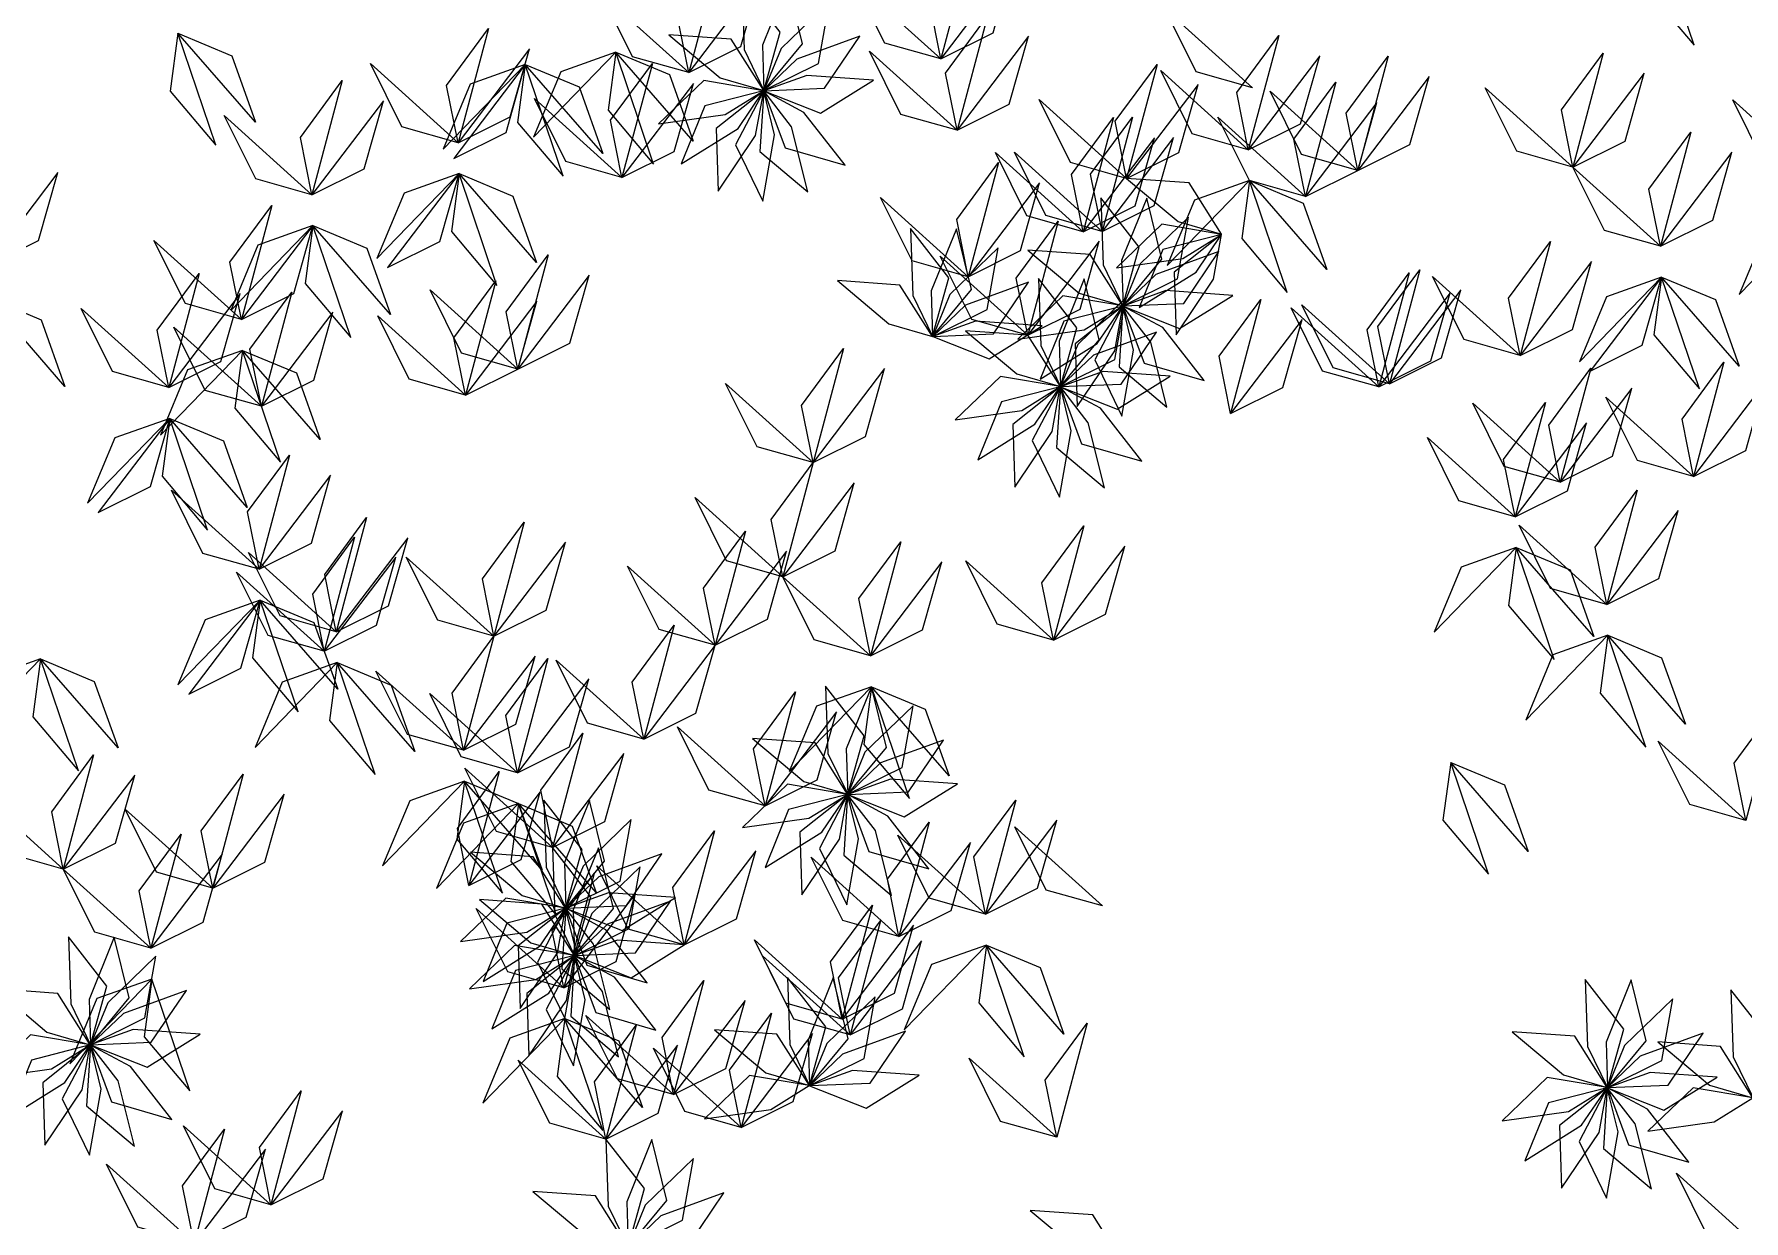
# Model space of a CAD drawing. Header units: inches. Extents: x 4350 to 28384, y -6772 to 993.
# Drawn here: x 15130.3 to 15217.2, y -694.1 to -633.8 of the extents above; entities that cross this region are included whole.
import ezdxf

# ---------------------------------------------------------------- set-up
doc = ezdxf.new("R2010")
doc.units = ezdxf.units.IN
doc.header["$MEASUREMENT"] = 0
doc.layers.add('ARREDAMENTO', color=2, linetype='Continuous', lineweight=18)

# ---------------------------------------------------------------- blocks, each defined once
blk = doc.blocks.new('jacaranda')
at = {"layer": 'ARREDAMENTO', "lineweight": 0}
for points in [[(14130.372, 19551.442), (14129.983, 19548.504), (14132.298, 19545.762), (14130.372, 19551.442)], [(14094.022, 19545.059), (14093.437, 19547.965), (14095.564, 19550.855), (14094.022, 19545.059)], [(14081.209, 19544.365), (14080.624, 19547.271), (14082.752, 19550.161), (14081.209, 19544.365)], [(14094.022, 19545.059), (14096.675, 19546.38), (14097.652, 19549.833), (14094.022, 19545.059)], [(14081.209, 19544.365), (14083.863, 19545.686), (14084.84, 19549.139), (14081.209, 19544.365)], [(14083.904, 19548.934), (14084.023, 19545.528), (14085.027, 19543.451), (14085.856, 19546.422), (14083.904, 19548.934)], [(14086.234, 19548.915), (14084.957, 19545.755), (14085.03, 19543.449), (14086.996, 19545.826), (14086.234, 19548.915)], [(14094.022, 19545.059), (14091.169, 19545.866), (14089.569, 19549.078), (14094.022, 19545.059)], [(14081.209, 19544.365), (14078.357, 19545.172), (14076.757, 19548.384), (14081.209, 19544.365)], [(14088.355, 19547.95), (14085.904, 19545.582), (14085.032, 19543.446), (14087.795, 19544.818), (14088.355, 19547.95)], [(14094.841, 19541.435), (14094.256, 19544.341), (14096.384, 19547.231), (14094.841, 19541.435)], [(14109.854, 19543.59), (14107.001, 19544.397), (14105.402, 19547.609), (14109.854, 19543.59)], [(14055.249, 19546.361), (14054.86, 19543.422), (14057.175, 19540.681), (14055.249, 19546.361)], [(14055.249, 19546.361), (14057.985, 19545.22), (14059.191, 19541.84), (14055.249, 19546.361)], [(14069.486, 19540.803), (14068.901, 19543.709), (14071.029, 19546.599), (14069.486, 19540.803)], [(14069.486, 19540.803), (14068.901, 19543.709), (14071.029, 19546.599), (14069.486, 19540.803)], [(14080.193, 19546.284), (14082.804, 19544.094), (14085.019, 19543.45), (14083.367, 19546.054), (14080.193, 19546.284)], [(14089.901, 19546.205), (14086.698, 19545.039), (14085.033, 19543.443), (14088.115, 19543.572), (14089.901, 19546.205)], [(14094.841, 19541.435), (14097.495, 19542.756), (14098.472, 19546.209), (14094.841, 19541.435)], [(14109.643, 19540.446), (14109.058, 19543.352), (14111.186, 19546.242), (14109.643, 19540.446)], [(14069.486, 19540.803), (14072.14, 19542.124), (14073.117, 19545.577), (14069.486, 19540.803)], [(14069.486, 19540.803), (14072.14, 19542.124), (14073.117, 19545.577), (14069.486, 19540.803)], [(14077.498, 19545.399), (14074.705, 19544.403), (14073.324, 19541.091), (14077.498, 19545.399)], [(14077.498, 19545.399), (14077.108, 19542.46), (14079.424, 19539.718), (14077.498, 19545.399)], [(14077.498, 19545.399), (14080.234, 19544.258), (14081.439, 19540.878), (14077.498, 19545.399)], [(14094.841, 19541.435), (14091.989, 19542.242), (14090.389, 19545.454), (14094.841, 19541.435)], [(14126.136, 19539.562), (14125.551, 19542.468), (14127.678, 19545.358), (14126.136, 19539.562)], [(14069.486, 19540.803), (14066.634, 19541.61), (14065.034, 19544.822), (14069.486, 19540.803)], [(14069.486, 19540.803), (14066.634, 19541.61), (14065.034, 19544.822), (14069.486, 19540.803)], [(14072.902, 19544.775), (14070.11, 19543.779), (14068.728, 19540.467), (14072.902, 19544.775)], [(14069.271, 19540.001), (14071.925, 19541.322), (14072.902, 19544.775), (14069.271, 19540.001)], [(14072.902, 19544.775), (14072.513, 19541.836), (14074.828, 19539.095), (14072.902, 19544.775)], [(14072.902, 19544.775), (14075.638, 19543.634), (14076.844, 19540.254), (14072.902, 19544.775)], [(14077.818, 19539.033), (14077.233, 19541.939), (14079.361, 19544.829), (14077.818, 19539.033)], [(14103.462, 19538.985), (14102.877, 19541.892), (14105.004, 19544.782), (14103.462, 19538.985)], [(14109.643, 19540.446), (14106.791, 19541.253), (14105.191, 19544.465), (14109.643, 19540.446)], [(14109.643, 19540.446), (14112.297, 19541.767), (14113.274, 19545.22), (14109.643, 19540.446)], [(14115.202, 19539.393), (14114.617, 19542.3), (14116.745, 19545.19), (14115.202, 19539.393)], [(14062.061, 19538.162), (14061.476, 19541.068), (14063.603, 19543.958), (14062.061, 19538.162)], [(14077.818, 19539.033), (14080.472, 19540.354), (14081.449, 19543.807), (14077.818, 19539.033)], [(14079.68, 19541.754), (14083.055, 19542.228), (14085.015, 19543.444), (14081.974, 19543.959), (14079.68, 19541.754)], [(14090.603, 19543.983), (14087.203, 19544.22), (14085.033, 19543.439), (14087.9, 19542.303), (14090.603, 19543.983)], [(14103.462, 19538.985), (14106.116, 19540.306), (14107.093, 19543.759), (14103.462, 19538.985)], [(14112.548, 19538.072), (14111.963, 19540.979), (14114.091, 19543.869), (14112.548, 19538.072)], [(14115.202, 19539.393), (14117.856, 19540.715), (14118.833, 19544.168), (14115.202, 19539.393)], [(14126.136, 19539.562), (14123.283, 19540.369), (14121.684, 19543.581), (14126.136, 19539.562)], [(14126.136, 19539.562), (14128.789, 19540.883), (14129.766, 19544.336), (14126.136, 19539.562)], [(14062.061, 19538.162), (14064.715, 19539.483), (14065.692, 19542.936), (14062.061, 19538.162)], [(14077.818, 19539.033), (14074.966, 19539.84), (14073.366, 19543.052), (14077.818, 19539.033)], [(14080.829, 19539.726), (14083.719, 19541.532), (14085.015, 19543.44), (14082.028, 19542.673), (14080.829, 19539.726)], [(14082.703, 19538.341), (14084.609, 19541.167), (14085.017, 19543.437), (14082.6, 19541.521), (14082.703, 19538.341)], [(14084.979, 19537.838), (14085.57, 19541.194), (14085.02, 19543.434), (14083.591, 19540.701), (14084.979, 19537.838)], [(14087.262, 19538.304), (14086.437, 19541.611), (14085.024, 19543.433), (14084.83, 19540.355), (14087.262, 19538.304)], [(14089.159, 19539.658), (14087.06, 19542.344), (14085.027, 19543.434), (14086.102, 19540.543), (14089.159, 19539.658)], [(14103.462, 19538.985), (14100.609, 19539.792), (14099.01, 19543.004), (14103.462, 19538.985)], [(14115.202, 19539.393), (14112.35, 19540.2), (14110.75, 19543.413), (14115.202, 19539.393)], [(14112.548, 19538.072), (14115.202, 19539.393), (14116.179, 19542.846), (14112.548, 19538.072)], [(14138.715, 19538.959), (14135.862, 19539.766), (14134.263, 19542.978), (14138.715, 19538.959)], [(14062.061, 19538.162), (14059.208, 19538.969), (14057.609, 19542.181), (14062.061, 19538.162)], [(14101.245, 19536.283), (14100.66, 19539.189), (14102.788, 19542.079), (14101.245, 19536.283)], [(14102.209, 19536.298), (14101.624, 19539.204), (14103.752, 19542.094), (14102.209, 19536.298)], [(14112.548, 19538.072), (14109.696, 19538.879), (14108.096, 19542.092), (14112.548, 19538.072)], [(14101.245, 19536.283), (14103.899, 19537.604), (14104.876, 19541.057), (14101.245, 19536.283)], [(14102.209, 19536.298), (14104.863, 19537.619), (14105.84, 19541.072), (14102.209, 19536.298)], [(14130.588, 19535.543), (14130.003, 19538.449), (14132.13, 19541.339), (14130.588, 19535.543)], [(14101.245, 19536.283), (14098.393, 19537.089), (14096.793, 19540.302), (14101.245, 19536.283)], [(14102.209, 19536.298), (14099.357, 19537.105), (14097.757, 19540.317), (14102.209, 19536.298)], [(14130.588, 19535.543), (14133.242, 19536.864), (14134.219, 19540.317), (14130.588, 19535.543)], [(14045.52, 19534.516), (14048.174, 19535.837), (14049.151, 19539.29), (14045.52, 19534.516)], [(14069.539, 19539.236), (14066.746, 19538.24), (14065.365, 19534.928), (14069.539, 19539.236)], [(14065.908, 19534.462), (14068.562, 19535.783), (14069.539, 19539.236), (14065.908, 19534.462)], [(14069.539, 19539.236), (14069.149, 19536.297), (14071.464, 19533.556), (14069.539, 19539.236)], [(14069.539, 19539.236), (14072.275, 19538.095), (14073.48, 19534.715), (14069.539, 19539.236)], [(14095.409, 19533.998), (14094.824, 19536.904), (14096.951, 19539.794), (14095.409, 19533.998)], [(14130.588, 19535.543), (14127.735, 19536.35), (14126.136, 19539.562), (14130.588, 19535.543)], [(14095.409, 19533.998), (14098.063, 19535.319), (14099.04, 19538.772), (14095.409, 19533.998)], [(14103.462, 19538.985), (14106.073, 19536.795), (14108.288, 19536.151), (14106.636, 19538.756), (14103.462, 19538.985)], [(14109.696, 19538.879), (14106.903, 19537.884), (14105.522, 19534.572), (14109.696, 19538.879)], [(14109.696, 19538.879), (14109.306, 19535.94), (14111.622, 19533.199), (14109.696, 19538.879)], [(14109.696, 19538.879), (14112.432, 19537.738), (14113.637, 19534.358), (14109.696, 19538.879)], [(14058.482, 19531.821), (14057.897, 19534.727), (14060.025, 19537.617), (14058.482, 19531.821)], [(14095.409, 19533.998), (14092.556, 19534.805), (14090.957, 19538.017), (14095.409, 19533.998)], [(14102.15, 19538.001), (14102.269, 19534.595), (14103.273, 19532.518), (14104.102, 19535.489), (14102.15, 19538.001)], [(14104.48, 19537.982), (14103.204, 19534.822), (14103.276, 19532.517), (14105.242, 19534.893), (14104.48, 19537.982)], [(14098.44, 19531.023), (14097.855, 19533.929), (14099.982, 19536.819), (14098.44, 19531.023)], [(14102.948, 19534.455), (14106.324, 19534.929), (14108.284, 19536.145), (14105.243, 19536.66), (14102.948, 19534.455)], [(14106.602, 19537.017), (14104.15, 19534.649), (14103.278, 19532.514), (14106.041, 19533.885), (14106.602, 19537.017)], [(14138.767, 19537.392), (14135.975, 19536.397), (14134.593, 19533.085), (14138.767, 19537.392)], [(14058.482, 19531.821), (14055.63, 19532.628), (14054.03, 19535.84), (14058.482, 19531.821)], [(14062.113, 19536.595), (14059.321, 19535.6), (14057.939, 19532.288), (14062.113, 19536.595)], [(14058.482, 19531.821), (14061.136, 19533.142), (14062.113, 19536.595), (14058.482, 19531.821)], [(14062.113, 19536.595), (14061.724, 19533.656), (14064.039, 19530.915), (14062.113, 19536.595)], [(14062.113, 19536.595), (14064.849, 19535.454), (14066.055, 19532.074), (14062.113, 19536.595)], [(14092.478, 19536.451), (14092.597, 19533.045), (14093.601, 19530.968), (14094.431, 19533.939), (14092.478, 19536.451)], [(14094.808, 19536.432), (14093.532, 19533.272), (14093.604, 19530.966), (14095.571, 19533.343), (14094.808, 19536.432)], [(14098.44, 19531.023), (14101.094, 19532.344), (14102.071, 19535.797), (14098.44, 19531.023)], [(14104.097, 19532.427), (14106.988, 19534.233), (14108.284, 19536.141), (14105.297, 19535.374), (14104.097, 19532.427)], [(14105.972, 19531.042), (14107.877, 19533.868), (14108.286, 19536.138), (14105.869, 19534.222), (14105.972, 19531.042)], [(14123.458, 19529.994), (14122.873, 19532.9), (14125.001, 19535.79), (14123.458, 19529.994)], [(14072.518, 19529.306), (14071.933, 19532.213), (14074.06, 19535.103), (14072.518, 19529.306)], [(14096.93, 19535.467), (14094.478, 19533.099), (14093.607, 19530.963), (14096.369, 19532.334), (14096.93, 19535.467)], [(14098.44, 19531.023), (14095.587, 19531.83), (14093.988, 19535.042), (14098.44, 19531.023)], [(14098.439, 19535.351), (14101.05, 19533.161), (14103.266, 19532.517), (14101.613, 19535.122), (14098.439, 19535.351)], [(14108.147, 19535.272), (14104.944, 19534.107), (14103.279, 19532.51), (14106.361, 19532.639), (14108.147, 19535.272)], [(14054.785, 19528.367), (14054.2, 19531.274), (14056.327, 19534.164), (14054.785, 19528.367)], [(14072.518, 19529.306), (14075.172, 19530.627), (14076.149, 19534.08), (14072.518, 19529.306)], [(14116.272, 19528.398), (14115.687, 19531.304), (14117.814, 19534.194), (14116.272, 19528.398)], [(14116.812, 19528.557), (14116.228, 19531.463), (14118.355, 19534.353), (14116.812, 19528.557)], [(14123.458, 19529.994), (14126.112, 19531.315), (14127.089, 19534.768), (14123.458, 19529.994)], [(14059.498, 19527.414), (14058.913, 19530.32), (14061.04, 19533.21), (14059.498, 19527.414)], [(14072.518, 19529.306), (14069.665, 19530.113), (14068.066, 19533.326), (14072.518, 19529.306)], [(14069.864, 19527.985), (14069.279, 19530.892), (14071.406, 19533.782), (14069.864, 19527.985)], [(14088.768, 19533.801), (14091.379, 19531.61), (14093.594, 19530.967), (14091.941, 19533.571), (14088.768, 19533.801)], [(14098.475, 19533.722), (14095.272, 19532.556), (14093.608, 19530.96), (14096.689, 19531.088), (14098.475, 19533.722)], [(14098.977, 19533.903), (14099.096, 19530.497), (14100.1, 19528.42), (14100.929, 19531.391), (14098.977, 19533.903)], [(14101.307, 19533.884), (14100.03, 19530.724), (14100.103, 19528.418), (14102.069, 19530.795), (14101.307, 19533.884)], [(14108.849, 19533.05), (14105.449, 19533.288), (14103.279, 19532.506), (14106.146, 19531.371), (14108.849, 19533.05)], [(14116.272, 19528.398), (14118.925, 19529.719), (14119.902, 19533.172), (14116.272, 19528.398)], [(14116.812, 19528.557), (14119.466, 19529.878), (14120.443, 19533.331), (14116.812, 19528.557)], [(14123.458, 19529.994), (14120.606, 19530.801), (14119.006, 19534.013), (14123.458, 19529.994)], [(14130.64, 19533.976), (14127.848, 19532.98), (14126.466, 19529.668), (14130.64, 19533.976)], [(14127.009, 19529.202), (14129.663, 19530.523), (14130.64, 19533.976), (14127.009, 19529.202)], [(14130.64, 19533.976), (14130.25, 19531.037), (14132.566, 19528.296), (14130.64, 19533.976)], [(14130.64, 19533.976), (14133.376, 19532.835), (14134.582, 19529.455), (14130.64, 19533.976)], [(14045.572, 19532.949), (14048.308, 19531.808), (14049.514, 19528.428), (14045.572, 19532.949)], [(14054.785, 19528.367), (14051.932, 19529.174), (14050.333, 19532.387), (14054.785, 19528.367)], [(14054.785, 19528.367), (14057.438, 19529.689), (14058.415, 19533.142), (14054.785, 19528.367)], [(14069.864, 19527.985), (14072.518, 19529.306), (14073.495, 19532.759), (14069.864, 19527.985)], [(14097.926, 19530.821), (14101.301, 19531.296), (14103.261, 19532.511), (14100.22, 19533.026), (14097.926, 19530.821)], [(14099.075, 19528.793), (14101.965, 19530.6), (14103.262, 19532.507), (14100.274, 19531.74), (14099.075, 19528.793)], [(14103.428, 19532.919), (14100.977, 19530.551), (14100.105, 19528.415), (14102.868, 19529.786), (14103.428, 19532.919)], [(14100.949, 19527.408), (14102.855, 19530.234), (14103.263, 19532.504), (14100.846, 19530.588), (14100.949, 19527.408)], [(14103.225, 19526.905), (14103.816, 19530.262), (14103.266, 19532.502), (14101.837, 19529.768), (14103.225, 19526.905)], [(14105.508, 19527.371), (14104.684, 19530.678), (14103.27, 19532.501), (14103.076, 19529.422), (14105.508, 19527.371)], [(14107.405, 19528.725), (14105.306, 19531.411), (14103.273, 19532.501), (14104.348, 19529.61), (14107.405, 19528.725)], [(14108.745, 19527.049), (14108.161, 19529.955), (14110.288, 19532.845), (14108.745, 19527.049)], [(14116.272, 19528.398), (14113.419, 19529.204), (14111.82, 19532.417), (14116.272, 19528.398)], [(14116.812, 19528.557), (14113.96, 19529.364), (14112.36, 19532.576), (14116.812, 19528.557)], [(14059.498, 19527.414), (14056.645, 19528.221), (14055.046, 19531.433), (14059.498, 19527.414)], [(14059.498, 19527.414), (14062.152, 19528.735), (14063.129, 19532.188), (14059.498, 19527.414)], [(14069.864, 19527.985), (14067.011, 19528.792), (14065.412, 19532.004), (14069.864, 19527.985)], [(14099.177, 19531.5), (14095.777, 19531.737), (14093.607, 19530.956), (14096.475, 19529.82), (14099.177, 19531.5)], [(14108.745, 19527.049), (14111.399, 19528.37), (14112.376, 19531.823), (14108.745, 19527.049)], [(14095.266, 19531.253), (14097.877, 19529.062), (14100.092, 19528.419), (14098.44, 19531.023), (14095.266, 19531.253)], [(14104.974, 19531.174), (14101.771, 19530.008), (14100.106, 19528.412), (14103.188, 19528.541), (14104.974, 19531.174)], [(14058.535, 19530.254), (14055.742, 19529.259), (14054.361, 19525.947), (14058.535, 19530.254)], [(14058.535, 19530.254), (14058.145, 19527.315), (14060.461, 19524.574), (14058.535, 19530.254)], [(14058.535, 19530.254), (14061.271, 19529.113), (14062.476, 19525.733), (14058.535, 19530.254)], [(14087.531, 19524.557), (14086.946, 19527.463), (14089.074, 19530.353), (14087.531, 19524.557)], [(14087.531, 19524.557), (14090.185, 19525.878), (14091.162, 19529.331), (14087.531, 19524.557)], [(14094.753, 19526.723), (14098.128, 19527.197), (14100.088, 19528.413), (14097.047, 19528.927), (14094.753, 19526.723)], [(14105.676, 19528.952), (14102.276, 19529.189), (14100.106, 19528.408), (14102.973, 19527.272), (14105.676, 19528.952)], [(14125.498, 19523.554), (14124.913, 19526.46), (14127.04, 19529.35), (14125.498, 19523.554)], [(14132.267, 19523.854), (14131.682, 19526.76), (14133.81, 19529.65), (14132.267, 19523.854)], [(14087.531, 19524.557), (14084.679, 19525.363), (14083.079, 19528.576), (14087.531, 19524.557)], [(14095.902, 19524.695), (14098.792, 19526.501), (14100.088, 19528.409), (14097.101, 19527.642), (14095.902, 19524.695)], [(14097.776, 19523.31), (14099.682, 19526.135), (14100.09, 19528.406), (14097.673, 19526.49), (14097.776, 19523.31)], [(14100.052, 19522.806), (14100.643, 19526.163), (14100.093, 19528.403), (14098.664, 19525.67), (14100.052, 19522.806)], [(14102.335, 19523.272), (14101.51, 19526.58), (14100.097, 19528.402), (14099.903, 19525.324), (14102.335, 19523.272)], [(14104.232, 19524.627), (14102.133, 19527.313), (14100.1, 19528.403), (14101.175, 19525.512), (14104.232, 19524.627)], [(14125.498, 19523.554), (14128.151, 19524.875), (14129.128, 19528.328), (14125.498, 19523.554)], [(14132.267, 19523.854), (14134.921, 19525.175), (14135.898, 19528.628), (14132.267, 19523.854)], [(14125.498, 19523.554), (14122.645, 19524.361), (14121.046, 19527.573), (14125.498, 19523.554)], [(14123.201, 19521.808), (14122.616, 19524.714), (14124.744, 19527.604), (14123.201, 19521.808)], [(14132.267, 19523.854), (14129.415, 19524.661), (14127.815, 19527.873), (14132.267, 19523.854)], [(14054.837, 19526.801), (14052.045, 19525.805), (14050.663, 19522.493), (14054.837, 19526.801)], [(14051.206, 19522.026), (14053.86, 19523.347), (14054.837, 19526.801), (14051.206, 19522.026)], [(14054.837, 19526.801), (14054.447, 19523.862), (14056.763, 19521.12), (14054.837, 19526.801)], [(14054.837, 19526.801), (14057.573, 19525.66), (14058.778, 19522.279), (14054.837, 19526.801)], [(14123.201, 19521.808), (14125.855, 19523.129), (14126.832, 19526.582), (14123.201, 19521.808)], [(14123.201, 19521.808), (14120.349, 19522.615), (14118.749, 19525.827), (14123.201, 19521.808)], [(14059.379, 19519.139), (14058.794, 19522.046), (14060.921, 19524.936), (14059.379, 19519.139)], [(14085.989, 19518.76), (14085.404, 19521.667), (14087.531, 19524.557), (14085.989, 19518.76)], [(14059.379, 19519.139), (14062.033, 19520.46), (14063.01, 19523.914), (14059.379, 19519.139)], [(14059.379, 19519.139), (14056.526, 19519.946), (14054.927, 19523.159), (14059.379, 19519.139)], [(14085.989, 19518.76), (14083.136, 19519.567), (14081.537, 19522.779), (14085.989, 19518.76)], [(14085.989, 19518.76), (14088.643, 19520.081), (14089.62, 19523.534), (14085.989, 19518.76)], [(14127.859, 19517.352), (14127.274, 19520.258), (14129.401, 19523.148), (14127.859, 19517.352)], [(14127.859, 19517.352), (14130.512, 19518.673), (14131.489, 19522.126), (14127.859, 19517.352)], [(14063.298, 19515.962), (14062.713, 19518.868), (14064.841, 19521.758), (14063.298, 19515.962)], [(14071.311, 19515.738), (14070.727, 19518.644), (14072.854, 19521.534), (14071.311, 19515.738)], [(14082.551, 19515.279), (14081.967, 19518.185), (14084.094, 19521.075), (14082.551, 19515.279)], [(14099.737, 19515.539), (14099.152, 19518.445), (14101.28, 19521.335), (14099.737, 19515.539)], [(14127.859, 19517.352), (14125.006, 19518.159), (14123.407, 19521.371), (14127.859, 19517.352)], [(14062.687, 19514.973), (14062.102, 19517.879), (14064.23, 19520.769), (14062.687, 19514.973)], [(14063.298, 19515.962), (14065.952, 19517.283), (14066.929, 19520.736), (14063.298, 19515.962)], [(14071.311, 19515.738), (14073.965, 19517.059), (14074.942, 19520.512), (14071.311, 19515.738)], [(14090.441, 19514.741), (14089.856, 19517.647), (14091.984, 19520.537), (14090.441, 19514.741)], [(14099.737, 19515.539), (14102.391, 19516.86), (14103.368, 19520.313), (14099.737, 19515.539)], [(14123.254, 19520.241), (14120.461, 19519.246), (14119.08, 19515.934), (14123.254, 19520.241)], [(14123.254, 19520.241), (14122.864, 19517.302), (14125.18, 19514.561), (14123.254, 19520.241)], [(14123.254, 19520.241), (14125.99, 19519.1), (14127.195, 19515.72), (14123.254, 19520.241)], [(14063.298, 19515.962), (14060.446, 19516.768), (14058.846, 19519.981), (14063.298, 19515.962)], [(14062.687, 19514.973), (14065.341, 19516.294), (14066.318, 19519.747), (14062.687, 19514.973)], [(14071.311, 19515.738), (14068.459, 19516.545), (14066.859, 19519.757), (14071.311, 19515.738)], [(14082.551, 19515.279), (14079.699, 19516.086), (14078.099, 19519.298), (14082.551, 19515.279)], [(14082.551, 19515.279), (14085.205, 19516.6), (14086.182, 19520.053), (14082.551, 19515.279)], [(14090.441, 19514.741), (14093.095, 19516.062), (14094.072, 19519.515), (14090.441, 19514.741)], [(14099.737, 19515.539), (14096.885, 19516.346), (14095.285, 19519.558), (14099.737, 19515.539)], [(14062.687, 19514.973), (14059.835, 19515.78), (14058.235, 19518.992), (14062.687, 19514.973)], [(14090.441, 19514.741), (14087.588, 19515.548), (14085.989, 19518.76), (14090.441, 19514.741)], [(14059.431, 19517.572), (14056.639, 19516.577), (14055.257, 19513.265), (14059.431, 19517.572)], [(14055.8, 19512.798), (14058.454, 19514.119), (14059.431, 19517.572), (14055.8, 19512.798)], [(14059.431, 19517.572), (14059.042, 19514.634), (14061.357, 19511.892), (14059.431, 19517.572)], [(14059.431, 19517.572), (14062.167, 19516.432), (14063.373, 19513.051), (14059.431, 19517.572)], [(14078.921, 19510.505), (14078.336, 19513.411), (14080.463, 19516.301), (14078.921, 19510.505)], [(14127.911, 19515.785), (14125.119, 19514.79), (14123.737, 19511.478), (14127.911, 19515.785)], [(14127.911, 19515.785), (14127.521, 19512.846), (14129.837, 19510.105), (14127.911, 19515.785)], [(14127.911, 19515.785), (14130.647, 19514.644), (14131.852, 19511.264), (14127.911, 19515.785)], [(14069.769, 19509.942), (14069.184, 19512.848), (14071.311, 19515.738), (14069.769, 19509.942)], [(14078.921, 19510.505), (14081.574, 19511.826), (14082.551, 19515.279), (14078.921, 19510.505)], [(14048.267, 19514.584), (14045.475, 19513.588), (14044.093, 19510.276), (14048.267, 19514.584)], [(14048.267, 19514.584), (14047.878, 19511.645), (14050.193, 19508.903), (14048.267, 19514.584)], [(14048.267, 19514.584), (14051.003, 19513.443), (14052.209, 19510.063), (14048.267, 19514.584)], [(14063.351, 19514.395), (14060.558, 19513.399), (14059.177, 19510.087), (14063.351, 19514.395)], [(14063.351, 19514.395), (14062.961, 19511.456), (14065.277, 19508.714), (14063.351, 19514.395)], [(14063.351, 19514.395), (14066.087, 19513.254), (14067.292, 19509.874), (14063.351, 19514.395)], [(14069.769, 19509.942), (14072.423, 19511.263), (14073.4, 19514.716), (14069.769, 19509.942)], [(14072.505, 19508.801), (14071.92, 19511.707), (14074.048, 19514.597), (14072.505, 19508.801)], [(14078.921, 19510.505), (14076.068, 19511.312), (14074.469, 19514.524), (14078.921, 19510.505)], [(14069.769, 19509.942), (14066.916, 19510.748), (14065.317, 19513.961), (14069.769, 19509.942)], [(14072.505, 19508.801), (14075.159, 19510.122), (14076.136, 19513.575), (14072.505, 19508.801)], [(14090.493, 19513.174), (14087.701, 19512.179), (14086.32, 19508.867), (14090.493, 19513.174)], [(14088.163, 19513.193), (14088.282, 19509.787), (14089.286, 19507.71), (14090.116, 19510.681), (14088.163, 19513.193)], [(14090.493, 19513.174), (14089.217, 19510.014), (14089.289, 19507.708), (14091.255, 19510.085), (14090.493, 19513.174)], [(14090.493, 19513.174), (14090.104, 19510.236), (14092.419, 19507.494), (14090.493, 19513.174)], [(14090.493, 19513.174), (14093.229, 19512.033), (14094.435, 19508.653), (14090.493, 19513.174)], [(14072.505, 19508.801), (14069.653, 19509.607), (14068.053, 19512.82), (14072.505, 19508.801)], [(14085.086, 19507.115), (14084.501, 19510.021), (14086.629, 19512.911), (14085.086, 19507.115)], [(14085.086, 19507.115), (14087.74, 19508.436), (14088.717, 19511.889), (14085.086, 19507.115)], [(14092.615, 19512.209), (14090.163, 19509.841), (14089.292, 19507.706), (14092.054, 19509.077), (14092.615, 19512.209)], [(14134.923, 19506.385), (14134.338, 19509.291), (14136.466, 19512.181), (14134.923, 19506.385)], [(14074.286, 19505.011), (14073.701, 19507.917), (14075.828, 19510.807), (14074.286, 19505.011)], [(14085.086, 19507.115), (14082.234, 19507.922), (14080.634, 19511.134), (14085.086, 19507.115)], [(14049.425, 19503.91), (14048.84, 19506.816), (14050.968, 19509.706), (14049.425, 19503.91)], [(14074.286, 19505.011), (14076.939, 19506.332), (14077.916, 19509.785), (14074.286, 19505.011)], [(14084.452, 19510.543), (14087.064, 19508.353), (14089.279, 19507.709), (14087.626, 19510.314), (14084.452, 19510.543)], [(14094.16, 19510.464), (14090.957, 19509.298), (14089.292, 19507.702), (14092.374, 19507.831), (14094.16, 19510.464)], [(14134.923, 19506.385), (14132.071, 19507.192), (14130.471, 19510.404), (14134.923, 19506.385)], [(14070.038, 19503.067), (14069.453, 19505.973), (14071.58, 19508.863), (14070.038, 19503.067)], [(14074.286, 19505.011), (14071.433, 19505.818), (14069.833, 19509.03), (14074.286, 19505.011)], [(14119.926, 19509.328), (14119.536, 19506.389), (14121.852, 19503.648), (14119.926, 19509.328)], [(14119.926, 19509.328), (14122.662, 19508.187), (14123.867, 19504.807), (14119.926, 19509.328)], [(14049.425, 19503.91), (14052.079, 19505.231), (14053.056, 19508.684), (14049.425, 19503.91)], [(14057.02, 19502.938), (14056.435, 19505.844), (14058.562, 19508.734), (14057.02, 19502.938)], [(14069.821, 19508.375), (14067.029, 19507.379), (14065.647, 19504.067), (14069.821, 19508.375)], [(14069.821, 19508.375), (14069.432, 19505.436), (14071.747, 19502.694), (14069.821, 19508.375)], [(14069.821, 19508.375), (14072.557, 19507.234), (14073.763, 19503.854), (14069.821, 19508.375)], [(14083.939, 19506.013), (14087.314, 19506.488), (14089.275, 19507.703), (14086.233, 19508.218), (14083.939, 19506.013)], [(14094.862, 19508.242), (14091.462, 19508.48), (14089.292, 19507.698), (14092.16, 19506.563), (14094.862, 19508.242)], [(14049.425, 19503.91), (14046.573, 19504.716), (14044.973, 19507.929), (14049.425, 19503.91)], [(14057.02, 19502.938), (14059.673, 19504.259), (14060.65, 19507.712), (14057.02, 19502.938)], [(14072.557, 19507.234), (14069.765, 19506.238), (14068.384, 19502.926), (14072.557, 19507.234)], [(14070.038, 19503.067), (14072.691, 19504.388), (14073.668, 19507.841), (14070.038, 19503.067)], [(14072.557, 19507.234), (14072.168, 19504.295), (14074.483, 19501.553), (14072.557, 19507.234)], [(14072.557, 19507.234), (14075.294, 19506.093), (14076.499, 19502.713), (14072.557, 19507.234)], [(14073.839, 19507.416), (14073.958, 19504.009), (14074.962, 19501.933), (14075.791, 19504.904), (14073.839, 19507.416)], [(14076.169, 19507.397), (14074.893, 19504.237), (14074.965, 19501.931), (14076.931, 19504.308), (14076.169, 19507.397)], [(14085.088, 19503.985), (14087.978, 19505.792), (14089.275, 19507.699), (14086.287, 19506.932), (14085.088, 19503.985)], [(14086.962, 19502.6), (14088.868, 19505.426), (14089.276, 19507.696), (14086.859, 19505.78), (14086.962, 19502.6)], [(14089.238, 19502.097), (14089.83, 19505.454), (14089.279, 19507.694), (14087.85, 19504.96), (14089.238, 19502.097)], [(14091.521, 19502.563), (14090.697, 19505.87), (14089.283, 19507.693), (14089.089, 19504.614), (14091.521, 19502.563)], [(14093.418, 19503.917), (14091.319, 19506.603), (14089.287, 19507.693), (14090.362, 19504.802), (14093.418, 19503.917)], [(14096.282, 19501.62), (14095.697, 19504.526), (14097.825, 19507.416), (14096.282, 19501.62)], [(14057.02, 19502.938), (14054.167, 19503.745), (14052.567, 19506.957), (14057.02, 19502.938)], [(14078.291, 19506.432), (14075.839, 19504.064), (14074.967, 19501.928), (14077.73, 19503.299), (14078.291, 19506.432)], [(14091.889, 19500.491), (14091.304, 19503.397), (14093.432, 19506.287), (14091.889, 19500.491)], [(14096.282, 19501.62), (14098.936, 19502.941), (14099.913, 19506.394), (14096.282, 19501.62)], [(14053.877, 19499.891), (14053.292, 19502.797), (14055.42, 19505.687), (14053.877, 19499.891)], [(14080.985, 19500.06), (14080.4, 19502.966), (14082.527, 19505.856), (14080.985, 19500.06)], [(14096.282, 19501.62), (14093.43, 19502.426), (14091.83, 19505.639), (14096.282, 19501.62)], [(14102.226, 19502.039), (14099.373, 19502.846), (14097.773, 19506.058), (14102.226, 19502.039)], [(14053.877, 19499.891), (14056.531, 19501.212), (14057.508, 19504.665), (14053.877, 19499.891)], [(14070.128, 19504.766), (14072.739, 19502.575), (14074.954, 19501.932), (14073.302, 19504.536), (14070.128, 19504.766)], [(14074.286, 19505.011), (14074.405, 19501.605), (14075.409, 19499.528), (14076.238, 19502.499), (14074.286, 19505.011)], [(14079.836, 19504.687), (14076.633, 19503.521), (14074.968, 19501.925), (14078.05, 19502.053), (14079.836, 19504.687)], [(14076.616, 19504.992), (14075.339, 19501.832), (14075.412, 19499.526), (14077.378, 19501.903), (14076.616, 19504.992)], [(14080.985, 19500.06), (14083.639, 19501.381), (14084.616, 19504.834), (14080.985, 19500.06)], [(14091.889, 19500.491), (14089.037, 19501.298), (14087.437, 19504.51), (14091.889, 19500.491)], [(14091.889, 19500.491), (14094.543, 19501.812), (14095.52, 19505.265), (14091.889, 19500.491)], [(14053.877, 19499.891), (14051.025, 19500.697), (14049.425, 19503.91), (14053.877, 19499.891)], [(14074.861, 19497.886), (14074.276, 19500.793), (14076.404, 19503.683), (14074.861, 19497.886)], [(14078.737, 19504.027), (14076.286, 19501.659), (14075.414, 19499.523), (14078.177, 19500.894), (14078.737, 19504.027)], [(14080.985, 19500.06), (14078.132, 19500.866), (14076.533, 19504.079), (14080.985, 19500.06)], [(14069.615, 19500.236), (14072.99, 19500.71), (14074.95, 19501.926), (14071.909, 19502.44), (14069.615, 19500.236)], [(14074.861, 19497.886), (14072.009, 19498.693), (14070.409, 19501.906), (14074.861, 19497.886)], [(14070.575, 19502.361), (14073.186, 19500.17), (14075.401, 19499.527), (14073.749, 19502.131), (14070.575, 19502.361)], [(14070.764, 19498.208), (14073.654, 19500.014), (14074.951, 19501.922), (14071.963, 19501.155), (14070.764, 19498.208)], [(14072.638, 19496.823), (14074.544, 19499.648), (14074.952, 19501.919), (14072.535, 19500.003), (14072.638, 19496.823)], [(14074.914, 19496.319), (14075.505, 19499.676), (14074.955, 19501.916), (14073.526, 19499.183), (14074.914, 19496.319)], [(14077.197, 19496.785), (14076.372, 19500.093), (14074.959, 19501.915), (14074.765, 19498.837), (14077.197, 19496.785)], [(14074.861, 19497.886), (14077.515, 19499.207), (14078.492, 19502.66), (14074.861, 19497.886)], [(14079.094, 19498.14), (14076.995, 19500.826), (14074.962, 19501.916), (14076.037, 19499.025), (14079.094, 19498.14)], [(14080.538, 19502.465), (14077.138, 19502.702), (14074.968, 19501.921), (14077.835, 19500.785), (14080.538, 19502.465)], [(14080.283, 19502.282), (14077.08, 19501.116), (14075.415, 19499.52), (14078.497, 19499.648), (14080.283, 19502.282)], [(14089.004, 19496.289), (14088.419, 19499.195), (14090.546, 19502.085), (14089.004, 19496.289)], [(14089.41, 19495.485), (14088.825, 19498.391), (14090.952, 19501.281), (14089.41, 19495.485)], [(14089.004, 19496.289), (14091.658, 19497.61), (14092.635, 19501.063), (14089.004, 19496.289)], [(14049.686, 19500.472), (14049.805, 19497.066), (14050.809, 19494.989), (14051.639, 19497.96), (14049.686, 19500.472)], [(14052.017, 19500.453), (14050.74, 19497.293), (14050.812, 19494.988), (14052.779, 19497.364), (14052.017, 19500.453)], [(14080.985, 19500.06), (14077.585, 19500.297), (14075.415, 19499.516), (14078.282, 19498.38), (14080.985, 19500.06)], [(14089.004, 19496.289), (14086.151, 19497.096), (14084.552, 19500.308), (14089.004, 19496.289)], [(14089.41, 19495.485), (14092.064, 19496.806), (14093.041, 19500.259), (14089.41, 19495.485)], [(14054.138, 19499.488), (14051.686, 19497.12), (14050.815, 19494.985), (14053.578, 19496.356), (14054.138, 19499.488)], [(14070.062, 19497.831), (14073.437, 19498.305), (14075.397, 19499.521), (14072.356, 19500.035), (14070.062, 19497.831)], [(14071.211, 19495.803), (14074.101, 19497.609), (14075.398, 19499.517), (14072.41, 19498.75), (14071.211, 19495.803)], [(14073.085, 19494.418), (14074.991, 19497.243), (14075.399, 19499.514), (14072.982, 19497.598), (14073.085, 19494.418)], [(14075.361, 19493.914), (14075.952, 19497.271), (14075.402, 19499.511), (14073.973, 19496.778), (14075.361, 19493.914)], [(14077.644, 19494.38), (14076.819, 19497.688), (14075.406, 19499.51), (14075.212, 19496.432), (14077.644, 19494.38)], [(14079.541, 19495.735), (14077.442, 19498.421), (14075.409, 19499.511), (14076.484, 19496.62), (14079.541, 19495.735)], [(14089.41, 19495.485), (14086.557, 19496.291), (14084.958, 19499.504), (14089.41, 19495.485)], [(14096.335, 19500.053), (14093.542, 19499.057), (14092.161, 19495.745), (14096.335, 19500.053)], [(14096.335, 19500.053), (14095.945, 19497.114), (14098.261, 19494.372), (14096.335, 19500.053)], [(14096.335, 19500.053), (14099.071, 19498.912), (14100.276, 19495.532), (14096.335, 19500.053)], [(14086.225, 19498.401), (14086.345, 19494.995), (14087.349, 19492.918), (14088.178, 19495.889), (14086.225, 19498.401)], [(14045.976, 19497.823), (14048.587, 19495.632), (14050.802, 19494.988), (14049.149, 19497.593), (14045.976, 19497.823)], [(14053.93, 19498.324), (14051.137, 19497.328), (14049.756, 19494.016), (14053.93, 19498.324)], [(14055.683, 19497.744), (14052.48, 19496.578), (14050.816, 19494.981), (14053.897, 19495.11), (14055.683, 19497.744)], [(14053.93, 19498.324), (14053.54, 19495.385), (14055.856, 19492.643), (14053.93, 19498.324)], [(14080.44, 19492.457), (14079.855, 19495.363), (14081.983, 19498.253), (14080.44, 19492.457)], [(14088.556, 19498.382), (14087.279, 19495.222), (14087.352, 19492.916), (14089.318, 19495.293), (14088.556, 19498.382)], [(14126.766, 19498.299), (14126.885, 19494.893), (14127.889, 19492.816), (14128.719, 19495.787), (14126.766, 19498.299)], [(14129.097, 19498.28), (14127.82, 19495.12), (14127.893, 19492.814), (14129.859, 19495.191), (14129.097, 19498.28)], [(14134.169, 19497.778), (14134.288, 19494.372), (14135.292, 19492.295), (14136.122, 19495.266), (14134.169, 19497.778)], [(14080.44, 19492.457), (14083.094, 19493.778), (14084.071, 19497.231), (14080.44, 19492.457)], [(14090.677, 19497.417), (14088.226, 19495.049), (14087.354, 19492.913), (14090.117, 19494.285), (14090.677, 19497.417)], [(14131.218, 19497.315), (14128.767, 19494.947), (14127.895, 19492.811), (14130.658, 19494.182), (14131.218, 19497.315)], [(14074.914, 19496.319), (14072.121, 19495.324), (14070.74, 19492.012), (14074.914, 19496.319)], [(14074.914, 19496.319), (14074.524, 19493.381), (14076.84, 19490.639), (14074.914, 19496.319)], [(14074.914, 19496.319), (14077.65, 19495.178), (14078.855, 19491.798), (14074.914, 19496.319)], [(14080.44, 19492.457), (14077.588, 19493.264), (14075.988, 19496.476), (14080.44, 19492.457)], [(14077.002, 19490.191), (14076.417, 19493.097), (14078.544, 19495.987), (14077.002, 19490.191)], [(14083.867, 19490.789), (14083.282, 19493.695), (14085.409, 19496.585), (14083.867, 19490.789)], [(14099.907, 19490.286), (14099.322, 19493.192), (14101.45, 19496.082), (14099.907, 19490.286)], [(14045.462, 19493.292), (14048.837, 19493.767), (14050.798, 19494.982), (14047.757, 19495.497), (14045.462, 19493.292)], [(14046.611, 19491.264), (14049.501, 19493.071), (14050.798, 19494.978), (14047.81, 19494.212), (14046.611, 19491.264)], [(14048.485, 19489.879), (14050.391, 19492.705), (14050.8, 19494.975), (14048.382, 19493.059), (14048.485, 19489.879)], [(14050.761, 19489.376), (14051.353, 19492.733), (14050.803, 19494.973), (14049.373, 19492.239), (14050.761, 19489.376)], [(14053.045, 19489.842), (14052.22, 19493.149), (14050.806, 19494.972), (14050.612, 19491.893), (14053.045, 19489.842)], [(14054.941, 19491.196), (14052.843, 19493.882), (14050.81, 19494.972), (14051.885, 19492.081), (14054.941, 19491.196)], [(14056.385, 19495.521), (14052.985, 19495.759), (14050.815, 19494.977), (14053.683, 19493.842), (14056.385, 19495.521)], [(14077.002, 19490.191), (14079.656, 19491.512), (14080.633, 19494.965), (14077.002, 19490.191)], [(14082.515, 19495.751), (14085.126, 19493.561), (14087.341, 19492.917), (14085.689, 19495.521), (14082.515, 19495.751)], [(14083.867, 19490.789), (14086.52, 19492.11), (14087.497, 19495.563), (14083.867, 19490.789)], [(14092.223, 19495.672), (14089.02, 19494.506), (14087.355, 19492.91), (14090.437, 19493.039), (14092.223, 19495.672)], [(14123.056, 19495.649), (14125.667, 19493.458), (14127.882, 19492.815), (14126.23, 19495.419), (14123.056, 19495.649)], [(14132.764, 19495.57), (14129.561, 19494.404), (14127.896, 19492.808), (14130.978, 19492.937), (14132.764, 19495.57)], [(14130.459, 19495.128), (14133.07, 19492.937), (14135.285, 19492.294), (14133.633, 19494.898), (14130.459, 19495.128)], [(14077.002, 19490.191), (14074.149, 19490.998), (14072.55, 19494.21), (14077.002, 19490.191)], [(14083.867, 19490.789), (14081.014, 19491.596), (14079.414, 19494.808), (14083.867, 19490.789)], [(14099.907, 19490.286), (14097.055, 19491.093), (14095.455, 19494.305), (14099.907, 19490.286)], [(14082.002, 19491.221), (14085.377, 19491.695), (14087.337, 19492.911), (14084.296, 19493.426), (14082.002, 19491.221)], [(14092.925, 19493.45), (14089.525, 19493.687), (14087.354, 19492.906), (14090.222, 19491.77), (14092.925, 19493.45)], [(14122.542, 19491.119), (14125.918, 19491.593), (14127.878, 19492.809), (14124.837, 19493.323), (14122.542, 19491.119)], [(14133.466, 19493.348), (14130.066, 19493.585), (14127.895, 19492.804), (14130.763, 19491.668), (14133.466, 19493.348)], [(14059.981, 19486.855), (14059.396, 19489.761), (14061.523, 19492.651), (14059.981, 19486.855)], [(14123.691, 19489.091), (14126.582, 19490.897), (14127.878, 19492.805), (14124.891, 19492.038), (14123.691, 19489.091)], [(14125.566, 19487.706), (14127.471, 19490.531), (14127.88, 19492.802), (14125.463, 19490.886), (14125.566, 19487.706)], [(14127.841, 19487.202), (14128.433, 19490.559), (14127.883, 19492.799), (14126.454, 19490.066), (14127.841, 19487.202)], [(14130.125, 19487.668), (14129.3, 19490.976), (14127.886, 19492.798), (14127.693, 19489.72), (14130.125, 19487.668)], [(14132.022, 19489.023), (14129.923, 19491.709), (14127.89, 19492.799), (14128.965, 19489.908), (14132.022, 19489.023)], [(14129.946, 19490.598), (14133.321, 19491.072), (14135.281, 19492.288), (14132.24, 19492.802), (14129.946, 19490.598)], [(14059.981, 19486.855), (14062.635, 19488.176), (14063.612, 19491.629), (14059.981, 19486.855)], [(14056.073, 19484.91), (14055.488, 19487.816), (14057.616, 19490.706), (14056.073, 19484.91)], [(14059.981, 19486.855), (14057.128, 19487.662), (14055.529, 19490.874), (14059.981, 19486.855)], [(14077.002, 19490.191), (14077.121, 19486.785), (14078.125, 19484.708), (14078.955, 19487.679), (14077.002, 19490.191)], [(14079.332, 19490.172), (14078.056, 19487.012), (14078.128, 19484.706), (14080.095, 19487.083), (14079.332, 19490.172)], [(14056.073, 19484.91), (14053.221, 19485.716), (14051.621, 19488.929), (14056.073, 19484.91)], [(14056.073, 19484.91), (14058.727, 19486.231), (14059.704, 19489.684), (14056.073, 19484.91)], [(14081.454, 19489.207), (14079.002, 19486.839), (14078.131, 19484.704), (14080.893, 19486.075), (14081.454, 19489.207)], [(14135.855, 19484.438), (14133.002, 19485.245), (14131.403, 19488.458), (14135.855, 19484.438)], [(14073.292, 19487.541), (14075.903, 19485.351), (14078.118, 19484.707), (14076.465, 19487.312), (14073.292, 19487.541)], [(14082.999, 19487.462), (14079.796, 19486.296), (14078.131, 19484.7), (14081.213, 19484.829), (14082.999, 19487.462)], [(14098.566, 19486.57), (14101.177, 19484.38), (14103.392, 19483.736), (14101.74, 19486.341), (14098.566, 19486.57)]]:
    blk.add_lwpolyline(points, dxfattribs=at)

msp = doc.modelspace()

# ---------------------------------------------------------------- block references
at = {"layer": 'ARREDAMENTO'}
msp.add_blockref('jacaranda', (1082.354, -20180.102), dxfattribs=at)

doc.saveas('drawing.dxf')
